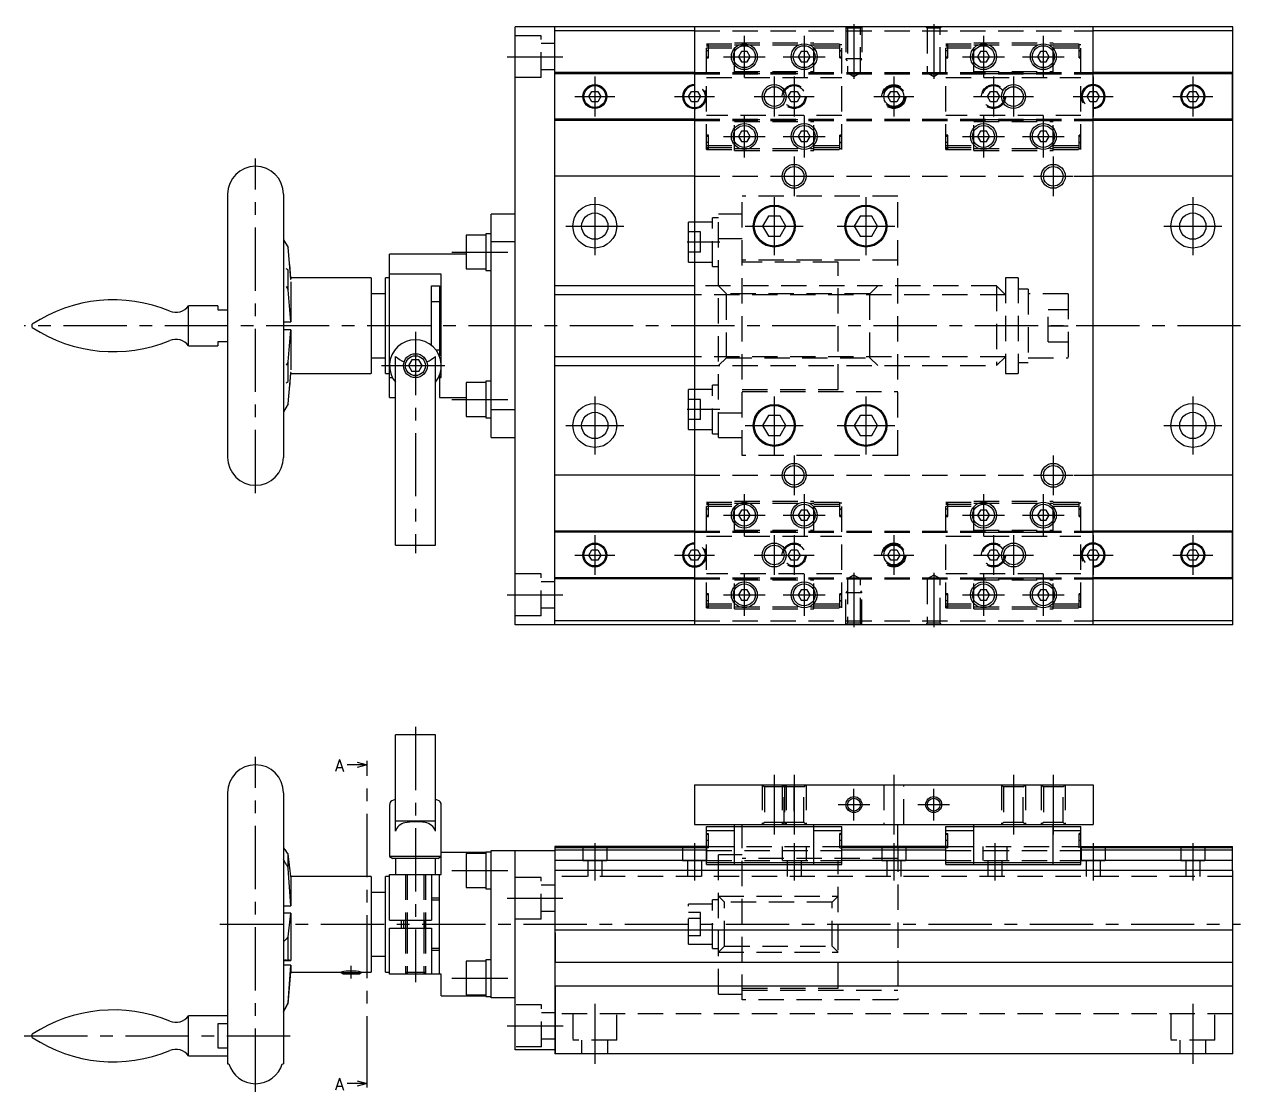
# Model space of a CAD drawing. Extents: x -2 to 499, y -8 to 276.
# Drawn here: x 193.6 to 498.7, y 8 to 275.7 of the extents above; entities that cross this region are included whole.
import ezdxf

# ---------------------------------------------------------------- set-up
doc = ezdxf.new("R2010")
doc.units = 0
doc.header["$LTSCALE"] = 0.5
doc.linetypes.add('CENTER', pattern=[50.8, 31.75, -6.35, 6.35, -6.35])
doc.linetypes.add('DASHED', pattern=[19.05, 12.7, -6.35])
for name, color, linetype in [('MSM_CENTER', 1, 'CENTER'), ('MSM_CONTINUOUS', 7, 'CONTINUOUS'), ('MSM_DASHED', 4, 'DASHED'), ('MSM_NARROW', 5, 'CONTINUOUS'), ('MSM_PART_NUMBER', 7, 'CONTINUOUS')]:
    doc.layers.add(name, color=color, linetype=linetype)
doc.styles.get("Standard").update_dxf_attribs({"font": 'txt.shx', "height": 3, "bigfont": 'bigfont.shx'})

msp = doc.modelspace()

# ---------------------------------------------------------------- linework, layer by layer
at = {"layer": 'MSM_CENTER'}
for p, q in [((401.66, 275.73), (401.66, 262.05)), ((421.66, 275.73), (421.66, 262.05)), ((374.16, 272.86), (374.16, 262.36)), ((389.16, 272.86), (389.16, 262.36)), ((434.16, 272.86), (434.16, 262.36)), ((449.16, 272.86), (449.16, 262.36)), ((365.24, 269.11), (364.69, 269.11)), ((398.64, 269.11), (398.09, 269.11)), ((425.24, 269.11), (424.69, 269.11)), ((458.64, 269.11), (458.09, 269.11)), ((314.66, 267.61), (328.66, 267.61)), ((368.91, 267.61), (379.41, 267.61)), ((383.91, 267.61), (394.41, 267.61)), ((428.91, 267.61), (439.41, 267.61)), ((443.91, 267.61), (454.41, 267.61)), ((336.66, 262.61), (336.66, 252.61)), ((361.66, 262.61), (361.66, 252.61)), ((381.66, 262.61), (381.66, 252.61)), ((386.66, 262.61), (386.66, 252.61)), ((411.66, 262.61), (411.66, 252.61)), ((436.66, 262.61), (436.66, 252.61)), ((441.66, 262.61), (441.66, 252.61)), ((461.66, 262.61), (461.66, 252.61)), ((486.66, 262.61), (486.66, 252.61)), ((331.66, 257.61), (341.66, 257.61)), ((356.66, 257.61), (366.66, 257.61)), ((376.66, 257.61), (391.66, 257.61)), ((406.66, 257.61), (416.66, 257.61)), ((431.66, 257.61), (446.66, 257.61)), ((456.66, 257.61), (466.66, 257.61)), ((481.66, 257.61), (491.66, 257.61)), ((374.16, 252.86), (374.16, 242.36)), ((389.16, 252.86), (389.16, 242.36)), ((434.16, 252.86), (434.16, 242.36)), ((449.16, 252.86), (449.16, 242.36)), ((368.91, 247.61), (379.41, 247.61)), ((383.91, 247.61), (394.41, 247.61)), ((428.91, 247.61), (439.41, 247.61)), ((443.91, 247.61), (454.41, 247.61)), ((365.24, 246.11), (364.69, 246.11)), ((398.64, 246.11), (398.09, 246.11)), ((425.24, 246.11), (424.69, 246.11)), ((458.64, 246.11), (458.09, 246.11)), ((251.56, 158.11), (251.56, 242.11)), ((386.66, 242.61), (386.66, 232.61)), ((451.66, 242.61), (451.66, 232.61)), ((381.66, 237.61), (391.66, 237.61)), ((446.66, 237.61), (456.66, 237.61)), ((336.66, 232.36), (336.66, 217.86)), ((381.66, 232.36), (381.66, 217.86)), ((404.66, 232.36), (404.66, 217.86)), ((486.66, 232.36), (486.66, 217.86)), ((329.41, 225.11), (343.91, 225.11)), ((374.41, 225.11), (388.91, 225.11)), ((397.41, 225.11), (411.91, 225.11)), ((479.41, 225.11), (493.91, 225.11)), ((368.04, 221.11), (359.79, 221.11)), ((300.83, 218.61), (314.83, 218.61)), ((498.66, 200.11), (193.56, 200.11)), ((291.66, 198.61), (291.66, 143.11)), ((283.16, 190.11), (300.16, 190.11)), ((300.83, 181.61), (314.83, 181.61)), ((336.66, 182.36), (336.66, 167.86)), ((381.66, 182.36), (381.66, 167.86)), ((404.66, 182.36), (404.66, 167.86)), ((486.66, 182.36), (486.66, 167.86)), ((368.04, 179.11), (359.79, 179.11)), ((329.41, 175.11), (343.91, 175.11)), ((374.41, 175.11), (388.91, 175.11)), ((397.41, 175.11), (411.91, 175.11)), ((479.41, 175.11), (493.91, 175.11)), ((386.66, 167.61), (386.66, 157.61)), ((451.66, 167.61), (451.66, 157.61)), ((381.66, 162.61), (391.66, 162.61)), ((446.66, 162.61), (456.66, 162.61)), ((374.16, 157.86), (374.16, 147.36)), ((389.16, 157.86), (389.16, 147.36)), ((434.16, 157.86), (434.16, 147.36)), ((449.16, 157.86), (449.16, 147.36)), ((365.24, 154.11), (364.69, 154.11)), ((368.91, 152.61), (379.41, 152.61)), ((383.91, 152.61), (394.41, 152.61)), ((398.64, 154.11), (398.09, 154.11)), ((425.24, 154.11), (424.69, 154.11)), ((428.91, 152.61), (439.41, 152.61)), ((443.91, 152.61), (454.41, 152.61)), ((458.64, 154.11), (458.09, 154.11)), ((336.66, 147.61), (336.66, 137.61)), ((361.66, 147.61), (361.66, 137.61)), ((381.66, 147.61), (381.66, 137.61)), ((386.66, 147.61), (386.66, 137.61)), ((411.66, 147.61), (411.66, 137.61)), ((436.66, 147.61), (436.66, 137.61)), ((441.66, 147.61), (441.66, 137.61)), ((461.66, 147.61), (461.66, 137.61)), ((486.66, 147.61), (486.66, 137.61)), ((331.66, 142.61), (341.66, 142.61)), ((356.66, 142.61), (366.66, 142.61)), ((376.66, 142.61), (391.66, 142.61)), ((406.66, 142.61), (416.66, 142.61)), ((431.66, 142.61), (446.66, 142.61)), ((456.66, 142.61), (466.66, 142.61)), ((481.66, 142.61), (491.66, 142.61)), ((374.16, 137.86), (374.16, 127.36)), ((389.16, 137.86), (389.16, 127.36)), ((401.66, 138.17), (401.66, 124.49)), ((421.66, 138.17), (421.66, 124.49)), ((434.16, 137.86), (434.16, 127.36)), ((449.16, 137.86), (449.16, 127.36)), ((314.66, 132.61), (328.66, 132.61)), ((368.91, 132.61), (379.41, 132.61)), ((383.91, 132.61), (394.41, 132.61)), ((428.91, 132.61), (439.41, 132.61)), ((443.91, 132.61), (454.41, 132.61)), ((365.24, 131.11), (364.69, 131.11)), ((398.64, 131.11), (398.09, 131.11)), ((425.24, 131.11), (424.69, 131.11)), ((458.64, 131.11), (458.09, 131.11)), ((291.66, 99.5), (291.66, 35.5)), ((251.56, 8), (251.56, 92)), ((279.56, 11.04), (279.56, 88.96)), ((381.66, 87.5), (381.66, 72.5)), ((386.66, 87.5), (386.66, 72.5)), ((411.66, 87.5), (411.66, 72.5)), ((441.66, 87.5), (441.66, 72.5)), ((451.66, 87.5), (451.66, 72.5)), ((401.66, 76), (401.66, 84)), ((421.66, 76), (421.66, 84)), ((397.66, 80), (405.66, 80)), ((417.66, 80), (425.66, 80)), ((336.66, 70.32), (336.66, 60.98)), ((361.66, 70.32), (361.66, 60.98)), ((365.24, 71), (364.69, 71)), ((386.66, 70.32), (386.66, 60.98)), ((398.64, 71), (398.09, 71)), ((411.66, 70.32), (411.66, 60.98)), ((425.24, 71), (424.69, 71)), ((437.02, 70.32), (437.02, 60.98)), ((458.64, 71), (458.09, 71)), ((461.66, 70.32), (461.66, 60.98)), ((486.66, 70.32), (486.66, 60.98)), ((300.83, 63.5), (314.83, 63.5)), ((314.66, 56.5), (328.66, 56.5)), ((242.56, 50), (498.66, 50)), ((275.56, 36.37), (275.56, 39.53)), ((300.83, 36.5), (314.83, 36.5)), ((336.66, 30), (336.66, 15)), ((486.66, 30), (486.66, 15)), ((314.66, 24.5), (328.71, 24.5)), ((193.56, 22), (260.56, 22))]:
    msp.add_line(p, q, dxfattribs=at)
at = {"layer": 'MSM_CONTINUOUS'}
for p, q in [((316.66, 125.11), (316.66, 275.11)), ((326.66, 275.11), (316.66, 275.11)), ((326.66, 125.11), (326.66, 275.11)), ((326.66, 275.06), (326.71, 275.06)), ((496.66, 275.11), (326.71, 275.11)), ((326.71, 275.11), (326.71, 275.06)), ((361.66, 275.11), (361.66, 125.11)), ((461.66, 125.11), (461.66, 275.11)), ((496.66, 125.11), (496.66, 275.11)), ((361.66, 274.11), (326.66, 274.11)), ((496.66, 274.11), (461.66, 274.11)), ((373.42, 268.89), (372.68, 267.61)), ((374.9, 268.89), (373.42, 268.89)), ((375.64, 267.61), (374.9, 268.89)), ((388.42, 268.89), (387.68, 267.61)), ((389.9, 268.89), (388.42, 268.89)), ((390.64, 267.61), (389.9, 268.89)), ((433.42, 268.89), (432.68, 267.61)), ((434.9, 268.89), (433.42, 268.89)), ((435.64, 267.61), (434.9, 268.89)), ((448.42, 268.89), (447.68, 267.61)), ((449.9, 268.89), (448.42, 268.89)), ((450.64, 267.61), (449.9, 268.89)), ((372.68, 267.61), (373.42, 266.33)), ((373.42, 266.33), (374.9, 266.33)), ((374.9, 266.33), (375.64, 267.61)), ((387.68, 267.61), (388.42, 266.33)), ((388.42, 266.33), (389.9, 266.33)), ((389.9, 266.33), (390.64, 267.61)), ((432.68, 267.61), (433.42, 266.33)), ((433.42, 266.33), (434.9, 266.33)), ((434.9, 266.33), (435.64, 267.61)), ((447.68, 267.61), (448.42, 266.33)), ((448.42, 266.33), (449.9, 266.33)), ((449.9, 266.33), (450.64, 267.61)), ((361.66, 263.61), (326.66, 263.61)), ((361.66, 263.31), (326.66, 263.31)), ((496.66, 263.61), (461.66, 263.61)), ((496.61, 263.31), (461.66, 263.31)), ((496.61, 251.61), (496.61, 263.61)), ((335.18, 257.61), (335.92, 258.89)), ((335.92, 256.33), (335.18, 257.61)), ((335.92, 258.89), (337.4, 258.89)), ((337.4, 256.33), (335.92, 256.33)), ((337.4, 258.89), (338.14, 257.61)), ((338.14, 257.61), (337.4, 256.33)), ((360.18, 257.61), (360.92, 258.89)), ((360.92, 256.33), (360.18, 257.61)), ((360.92, 258.89), (361.66, 258.89)), ((361.66, 256.33), (360.92, 256.33)), ((410.18, 257.61), (410.92, 258.89)), ((410.92, 256.33), (410.18, 257.61)), ((410.92, 258.89), (412.4, 258.89)), ((412.4, 256.33), (410.92, 256.33)), ((412.4, 258.89), (413.14, 257.61)), ((413.14, 257.61), (412.4, 256.33)), ((461.66, 258.89), (462.4, 258.89)), ((462.4, 256.33), (461.66, 256.33)), ((462.4, 258.89), (463.14, 257.61)), ((463.14, 257.61), (462.4, 256.33)), ((485.18, 257.61), (485.92, 258.89)), ((485.92, 256.33), (485.18, 257.61)), ((485.92, 258.89), (487.4, 258.89)), ((487.4, 256.33), (485.92, 256.33)), ((487.4, 258.89), (488.14, 257.61)), ((488.14, 257.61), (487.4, 256.33)), ((361.66, 251.91), (326.66, 251.91)), ((361.66, 251.61), (326.66, 251.61)), ((496.61, 251.91), (461.66, 251.91)), ((496.61, 251.61), (461.66, 251.61)), ((373.42, 248.89), (372.68, 247.61)), ((372.68, 247.61), (373.42, 246.33)), ((374.9, 248.89), (373.42, 248.89)), ((375.64, 247.61), (374.9, 248.89)), ((374.9, 246.33), (375.64, 247.61)), ((388.42, 248.89), (387.68, 247.61)), ((387.68, 247.61), (388.42, 246.33)), ((389.9, 248.89), (388.42, 248.89)), ((390.64, 247.61), (389.9, 248.89)), ((389.9, 246.33), (390.64, 247.61)), ((433.42, 248.89), (432.68, 247.61)), ((432.68, 247.61), (433.42, 246.33)), ((434.9, 248.89), (433.42, 248.89)), ((435.64, 247.61), (434.9, 248.89)), ((434.9, 246.33), (435.64, 247.61)), ((448.42, 248.89), (447.68, 247.61)), ((447.68, 247.61), (448.42, 246.33)), ((449.9, 248.89), (448.42, 248.89)), ((450.64, 247.61), (449.9, 248.89)), ((449.9, 246.33), (450.64, 247.61)), ((373.42, 246.33), (374.9, 246.33)), ((388.42, 246.33), (389.9, 246.33)), ((433.42, 246.33), (434.9, 246.33)), ((448.42, 246.33), (449.9, 246.33)), ((361.66, 237.61), (326.66, 237.61)), ((496.66, 237.61), (461.66, 237.61)), ((244.56, 233.11), (244.56, 167.11)), ((258.56, 233.11), (258.56, 167.11)), ((316.66, 228.11), (310.66, 228.11)), ((310.66, 172.11), (310.66, 228.11)), ((360.16, 216.11), (360.16, 226.11)), ((361.66, 226.11), (360.16, 226.11)), ((380.2, 227.65), (378.73, 225.11)), ((383.13, 227.65), (380.2, 227.65)), ((384.6, 225.11), (383.13, 227.65)), ((403.2, 227.65), (401.73, 225.11)), ((406.13, 227.65), (403.2, 227.65)), ((407.6, 225.11), (406.13, 227.65)), ((304.36, 222.86), (304.36, 214.36)), ((309.36, 222.86), (304.36, 222.86)), ((309.36, 223.21), (309.36, 214.01)), ((310.66, 223.21), (309.36, 223.21)), ((378.73, 225.11), (380.2, 222.57)), ((383.13, 222.57), (384.6, 225.11)), ((401.73, 225.11), (403.2, 222.57)), ((406.13, 222.57), (407.6, 225.11)), ((258.56, 221.71), (259.74, 219.71)), ((260.43, 211.79), (259.74, 219.71)), ((316.66, 221.13), (310.66, 221.13)), ((380.2, 222.57), (383.13, 222.57)), ((403.2, 222.57), (406.13, 222.57)), ((285.16, 182.14), (285.16, 218.11)), ((304.36, 218.11), (285.16, 218.11)), ((259.74, 214.12), (259.26, 214.42)), ((259.74, 209.15), (259.74, 214.12)), ((260.43, 212.11), (260.13, 215.48)), ((304.36, 214.36), (309.36, 214.36)), ((309.36, 214.01), (310.66, 214.01)), ((360.16, 216.11), (361.66, 216.11)), ((260.29, 211.79), (260.43, 211.79)), ((280.56, 212.11), (260.43, 212.11)), ((260.43, 212.11), (260.43, 211.79)), ((260.43, 211.17), (260.43, 201.11)), ((280.56, 212.11), (280.56, 188.11)), ((284.16, 188.11), (284.16, 212.11)), ((285.16, 212.11), (284.16, 212.11)), ((298.16, 213.06), (285.16, 213.06)), ((298.16, 187.16), (298.16, 213.06)), ((259.26, 209.98), (259.74, 209.15)), ((260.43, 201.11), (259.74, 209.15)), ((284.16, 208.11), (280.56, 208.11)), ((295.66, 195.23), (295.66, 210.11)), ((295.66, 210.11), (297.66, 210.11)), ((297.66, 210.11), (297.66, 192.61)), ((361.66, 210.11), (326.66, 210.11)), ((234.77, 195.11), (234.77, 205.11)), ((242.06, 205.11), (234.77, 205.11)), ((242.06, 205.11), (242.06, 204.11)), ((297.66, 206.11), (295.66, 206.11)), ((242.06, 204.11), (244.56, 204.11)), ((195.56, 199.69), (195.56, 200.53)), ((258.56, 201.11), (260.43, 201.11)), ((260.43, 199.1), (258.56, 199.1)), ((259.74, 191.06), (260.43, 199.1)), ((260.43, 199.1), (260.43, 189.05)), ((242.06, 196.11), (242.06, 195.11)), ((244.56, 196.11), (242.06, 196.11)), ((234.77, 195.11), (242.06, 195.11)), ((286.66, 145.11), (286.66, 192.44)), ((296.66, 145.11), (296.66, 192.44)), ((296.79, 194.11), (297.66, 194.11)), ((259.74, 191.06), (259.26, 190.24)), ((259.74, 186.1), (259.74, 191.06)), ((280.56, 192.11), (284.16, 192.11)), ((290.8, 191.61), (289.93, 190.11)), ((289.93, 190.11), (290.8, 188.61)), ((292.53, 191.61), (290.8, 191.61)), ((293.39, 190.11), (292.53, 191.61)), ((292.53, 188.61), (293.39, 190.11)), ((326.66, 190.11), (361.66, 190.11)), ((259.74, 180.51), (260.43, 188.11)), ((260.13, 184.74), (260.43, 188.43)), ((260.43, 188.43), (260.29, 188.43)), ((260.43, 188.43), (260.43, 188.11)), ((260.43, 188.11), (280.56, 188.11)), ((284.16, 188.11), (285.16, 188.11)), ((285.16, 187.16), (285.87, 187.16)), ((292.53, 188.61), (290.8, 188.61)), ((297.66, 187.61), (297.66, 182.11)), ((297.66, 187.16), (298.16, 187.16)), ((309.36, 186.21), (309.36, 177.01)), ((310.66, 186.21), (309.36, 186.21)), ((259.26, 185.8), (259.74, 186.1)), ((304.36, 185.86), (304.36, 177.36)), ((309.36, 185.86), (304.36, 185.86)), ((361.66, 184.11), (360.16, 184.11)), ((360.16, 174.11), (360.16, 184.11)), ((259.74, 180.51), (258.56, 178.51)), ((285.16, 182.14), (286.66, 182.14)), ((297.66, 182.11), (304.36, 182.11)), ((304.36, 177.36), (309.36, 177.36)), ((309.36, 177.01), (310.66, 177.01)), ((310.66, 179.09), (316.66, 179.09)), ((380.2, 177.65), (378.73, 175.11)), ((383.13, 177.65), (380.2, 177.65)), ((384.6, 175.11), (383.13, 177.65)), ((403.2, 177.65), (401.73, 175.11)), ((406.13, 177.65), (403.2, 177.65)), ((407.6, 175.11), (406.13, 177.65)), ((360.16, 174.11), (361.66, 174.11)), ((378.73, 175.11), (380.2, 172.57)), ((383.13, 172.57), (384.6, 175.11)), ((401.73, 175.11), (403.2, 172.57)), ((406.13, 172.57), (407.6, 175.11)), ((310.66, 172.11), (316.66, 172.11)), ((380.2, 172.57), (383.13, 172.57)), ((403.2, 172.57), (406.13, 172.57)), ((361.66, 162.61), (326.66, 162.61)), ((496.66, 162.61), (461.66, 162.61)), ((373.42, 153.89), (372.68, 152.61)), ((372.68, 152.61), (373.42, 151.33)), ((374.9, 153.89), (373.42, 153.89)), ((375.64, 152.61), (374.9, 153.89)), ((374.9, 151.33), (375.64, 152.61)), ((388.42, 153.89), (387.68, 152.61)), ((387.68, 152.61), (388.42, 151.33)), ((389.9, 153.89), (388.42, 153.89)), ((390.64, 152.61), (389.9, 153.89)), ((389.9, 151.33), (390.64, 152.61)), ((433.42, 153.89), (432.68, 152.61)), ((432.68, 152.61), (433.42, 151.33)), ((434.9, 153.89), (433.42, 153.89)), ((435.64, 152.61), (434.9, 153.89)), ((434.9, 151.33), (435.64, 152.61)), ((448.42, 153.89), (447.68, 152.61)), ((447.68, 152.61), (448.42, 151.33)), ((449.9, 153.89), (448.42, 153.89)), ((450.64, 152.61), (449.9, 153.89)), ((449.9, 151.33), (450.64, 152.61)), ((373.42, 151.33), (374.9, 151.33)), ((388.42, 151.33), (389.9, 151.33)), ((433.42, 151.33), (434.9, 151.33)), ((448.42, 151.33), (449.9, 151.33)), ((361.66, 148.61), (326.66, 148.61)), ((361.66, 148.31), (326.66, 148.31)), ((496.61, 148.61), (461.66, 148.61)), ((496.61, 148.31), (461.66, 148.31)), ((496.61, 136.61), (496.61, 148.61)), ((286.66, 145.11), (296.66, 145.11)), ((335.18, 142.61), (335.92, 143.89)), ((335.92, 143.89), (337.4, 143.89)), ((337.4, 143.89), (338.14, 142.61)), ((360.18, 142.61), (360.92, 143.89)), ((360.92, 143.89), (361.66, 143.89)), ((410.18, 142.61), (410.92, 143.89)), ((410.92, 143.89), (412.4, 143.89)), ((412.4, 143.89), (413.14, 142.61)), ((461.66, 143.89), (462.4, 143.89)), ((462.4, 143.89), (463.14, 142.61)), ((485.18, 142.61), (485.92, 143.89)), ((485.92, 143.89), (487.4, 143.89)), ((487.4, 143.89), (488.14, 142.61)), ((335.92, 141.33), (335.18, 142.61)), ((337.4, 141.33), (335.92, 141.33)), ((338.14, 142.61), (337.4, 141.33)), ((360.92, 141.33), (360.18, 142.61)), ((361.66, 141.33), (360.92, 141.33)), ((410.92, 141.33), (410.18, 142.61)), ((412.4, 141.33), (410.92, 141.33)), ((413.14, 142.61), (412.4, 141.33)), ((462.4, 141.33), (461.66, 141.33)), ((463.14, 142.61), (462.4, 141.33)), ((485.92, 141.33), (485.18, 142.61)), ((487.4, 141.33), (485.92, 141.33)), ((488.14, 142.61), (487.4, 141.33)), ((361.66, 136.91), (326.66, 136.91)), ((361.66, 136.61), (326.66, 136.61)), ((496.61, 136.91), (461.66, 136.91)), ((496.66, 136.61), (461.66, 136.61)), ((373.42, 133.89), (372.68, 132.61)), ((372.68, 132.61), (373.42, 131.33)), ((374.9, 133.89), (373.42, 133.89)), ((373.42, 131.33), (374.9, 131.33)), ((375.64, 132.61), (374.9, 133.89)), ((374.9, 131.33), (375.64, 132.61)), ((388.42, 133.89), (387.68, 132.61)), ((387.68, 132.61), (388.42, 131.33)), ((389.9, 133.89), (388.42, 133.89)), ((388.42, 131.33), (389.9, 131.33)), ((390.64, 132.61), (389.9, 133.89)), ((389.9, 131.33), (390.64, 132.61)), ((433.42, 133.89), (432.68, 132.61)), ((432.68, 132.61), (433.42, 131.33)), ((434.9, 133.89), (433.42, 133.89)), ((433.42, 131.33), (434.9, 131.33)), ((435.64, 132.61), (434.9, 133.89)), ((434.9, 131.33), (435.64, 132.61)), ((448.42, 133.89), (447.68, 132.61)), ((447.68, 132.61), (448.42, 131.33)), ((449.9, 133.89), (448.42, 133.89)), ((448.42, 131.33), (449.9, 131.33)), ((450.64, 132.61), (449.9, 133.89)), ((449.9, 131.33), (450.64, 132.61)), ((326.66, 125.11), (316.66, 125.11)), ((361.66, 126.11), (326.66, 126.11)), ((326.71, 125.16), (326.66, 125.16)), ((326.71, 125.16), (326.71, 125.11)), ((496.66, 125.11), (326.71, 125.11)), ((496.66, 126.11), (461.66, 126.11)), ((286.66, 73.36), (286.66, 97.5)), ((296.66, 97.5), (286.66, 97.5)), ((296.66, 73.36), (296.66, 97.5)), ((244.56, 83), (244.56, 15)), ((258.56, 83), (258.56, 15)), ((361.66, 85), (361.66, 75)), ((361.66, 85), (461.66, 85)), ((461.66, 85), (461.66, 75)), ((285.16, 79.87), (285.16, 67)), ((298.16, 62.5), (298.16, 79.87)), ((286.66, 75.92), (296.66, 75.92)), ((361.66, 75), (461.66, 75)), ((364.71, 74.5), (398.61, 74.5)), ((364.71, 65), (364.71, 74.5)), ((364.71, 73.5), (371.71, 73.5)), ((371.71, 65), (371.71, 75)), ((391.61, 65), (391.61, 75)), ((391.61, 73.5), (398.61, 73.5)), ((398.61, 65), (398.61, 74.5)), ((412.66, 69.5), (412.66, 75)), ((424.71, 65), (424.71, 74.5)), ((424.71, 74.5), (458.61, 74.5)), ((424.71, 73.5), (431.71, 73.5)), ((431.71, 65), (431.71, 75)), ((451.61, 65), (451.61, 75)), ((451.61, 73.5), (458.61, 73.5)), ((458.61, 65), (458.61, 74.5)), ((364.71, 72.8), (365.21, 72.8)), ((365.21, 72.5), (364.71, 72.5)), ((365.21, 69.2), (365.21, 72.8)), ((398.11, 69.2), (398.11, 72.8)), ((398.61, 72.8), (398.11, 72.8)), ((398.61, 72.5), (398.11, 72.5)), ((424.71, 72.8), (425.21, 72.8)), ((425.21, 72.5), (424.71, 72.5)), ((425.21, 69.2), (425.21, 72.8)), ((458.61, 72.8), (458.11, 72.8)), ((458.11, 69.2), (458.11, 72.8)), ((458.61, 72.5), (458.11, 72.5)), ((259.74, 67.67), (259.26, 68.26)), ((259.74, 64.06), (259.74, 67.67)), ((309.36, 68), (298.16, 68)), ((309.36, 67.75), (304.36, 67.75)), ((304.36, 67.75), (304.36, 59.25)), ((310.66, 68.1), (309.36, 68.1)), ((309.36, 68.1), (309.36, 58.9)), ((310.66, 68.5), (326.66, 68.5)), ((310.66, 31.5), (310.66, 68.5)), ((316.66, 18.5), (316.66, 68.5)), ((365.21, 69.5), (326.66, 69.5)), ((326.66, 69.5), (326.66, 17.5)), ((365.21, 69.2), (326.66, 69.2)), ((364.71, 68.55), (326.66, 68.55)), ((365.21, 69.2), (364.71, 69.2)), ((425.21, 69.5), (398.11, 69.5)), ((398.11, 69.2), (398.61, 69.2)), ((424.71, 69.2), (398.61, 69.2)), ((424.71, 68.55), (398.61, 68.55)), ((425.21, 69.2), (424.71, 69.2)), ((458.11, 69.5), (496.61, 69.5)), ((496.61, 69.2), (458.61, 69.2)), ((496.61, 68.55), (458.61, 68.55)), ((496.61, 63.5), (496.61, 69.5)), ((259.26, 65.03), (259.74, 64.06)), ((285.16, 67), (286.03, 66.5)), ((298.16, 67), (285.16, 67)), ((297.3, 66.5), (286.03, 66.5)), ((286.66, 66.5), (286.66, 62.5)), ((296.66, 62.5), (296.66, 66.5)), ((297.3, 66.5), (298.16, 67)), ((364.71, 65.95), (326.66, 65.95)), ((364.71, 65.5), (398.61, 65.5)), ((364.71, 65), (398.61, 65)), ((424.71, 65.95), (398.61, 65.95)), ((424.71, 65.5), (458.61, 65.5)), ((424.71, 65), (458.61, 65)), ((496.61, 65.95), (458.61, 65.95)), ((260.43, 54.65), (259.74, 64.06)), ((280.56, 62), (260.42, 62)), ((260.43, 61.96), (260.43, 54.65)), ((280.56, 62), (280.56, 38)), ((284.16, 38), (284.16, 62)), ((285.16, 62), (284.16, 62)), ((285.16, 51), (285.16, 62.5)), ((285.16, 62.5), (298.16, 62.5)), ((295.66, 62.5), (295.66, 51)), ((297.66, 37.5), (297.66, 62.5)), ((496.66, 63.5), (326.66, 63.5)), ((496.66, 17.5), (496.66, 63.5)), ((284.16, 58), (280.56, 58)), ((304.36, 59.25), (309.36, 59.25)), ((309.36, 58.9), (310.66, 58.9)), ((295.66, 56.63), (297.66, 56.63)), ((297.66, 56), (295.66, 56)), ((258.56, 54.65), (260.43, 54.65)), ((260.43, 52.74), (258.56, 52.74)), ((260.43, 52.74), (260.43, 40.92)), ((285.16, 51), (295.66, 51)), ((285.16, 37.5), (285.16, 49)), ((285.16, 49), (295.66, 49)), ((288.16, 49), (288.16, 51)), ((288.66, 51), (288.66, 49)), ((289.16, 51), (289.16, 49)), ((289.16, 51), (289.16, 49)), ((294.16, 49), (294.16, 51)), ((294.16, 51), (294.16, 49)), ((295.66, 49), (295.66, 37.5)), ((259.74, 46.86), (259.26, 46.25)), ((259.74, 41.02), (259.74, 46.86)), ((496.66, 48.5), (326.66, 48.5)), ((326.71, 47.81), (326.66, 47.81)), ((326.71, 47.81), (326.71, 40.5)), ((295.66, 44), (297.66, 44)), ((297.66, 43.37), (295.66, 43.37)), ((260.43, 39.74), (258.56, 39.74)), ((258.72, 40.92), (260.43, 40.92)), ((259.23, 41.03), (259.74, 41.02)), ((259.74, 30.39), (260.43, 39.74)), ((260.43, 39.74), (260.43, 38)), ((280.56, 42), (284.16, 42)), ((309.36, 40.75), (304.36, 40.75)), ((304.36, 40.75), (304.36, 32.25)), ((310.66, 41.1), (309.36, 41.1)), ((309.36, 41.1), (309.36, 31.9)), ((326.66, 40.5), (496.66, 40.5)), ((259.74, 30.15), (260.43, 38)), ((260.43, 38), (273.06, 38)), ((273.06, 38), (273.06, 37.86)), ((273.06, 37.86), (273.51, 37.6)), ((273.06, 37.86), (278.06, 37.86)), ((273.51, 37.6), (277.62, 37.6)), ((277.62, 37.6), (278.06, 37.86)), ((278.06, 37.86), (278.06, 38)), ((278.06, 38), (280.56, 38)), ((284.16, 38), (285.16, 38)), ((298.16, 37.5), (285.16, 37.5)), ((298.16, 32), (298.16, 37.5)), ((496.66, 34.5), (326.66, 34.5)), ((326.71, 34.5), (326.71, 17.5)), ((298.16, 32), (309.36, 32)), ((304.36, 32.25), (309.36, 32.25)), ((309.36, 31.9), (310.66, 31.9)), ((316.66, 31.5), (310.66, 31.5)), ((259.26, 29.43), (258.56, 28.1)), ((259.74, 30.39), (259.26, 29.43)), ((259.74, 30.15), (259.74, 30.39)), ((244.56, 27), (234.77, 27)), ((234.77, 17), (234.77, 27)), ((242.06, 25), (242.06, 19)), ((244.56, 25), (242.06, 25)), ((195.56, 21.58), (195.56, 22.42)), ((242.06, 19), (244.56, 19)), ((326.66, 18.5), (316.66, 18.5)), ((234.77, 17), (244.56, 17)), ((496.66, 17.5), (326.66, 17.5)), ((244.56, 15), (244.85, 15)), ((258.28, 15), (258.56, 15))]:
    msp.add_line(p, q, dxfattribs=at)
for centre, radius in [((374.16, 267.61), 3.25), ((374.16, 267.61), 2.75), ((389.16, 267.61), 3.25), ((389.16, 267.61), 2.75), ((434.16, 267.61), 3.25), ((434.16, 267.61), 2.75), ((449.16, 267.61), 3.25), ((449.16, 267.61), 2.75), ((336.66, 257.61), 3), ((336.66, 257.61), 2.75), ((381.66, 257.61), 2.46), ((411.66, 257.61), 2.5), ((441.66, 257.61), 2.46), ((486.66, 257.61), 3), ((486.66, 257.61), 2.75), ((374.16, 247.61), 3.25), ((374.16, 247.61), 2.75), ((389.16, 247.61), 3.25), ((389.16, 247.61), 2.75), ((434.16, 247.61), 3.25), ((434.16, 247.61), 2.75), ((449.16, 247.61), 3.25), ((449.16, 247.61), 2.75), ((386.66, 237.61), 2.46), ((451.66, 237.61), 2.46), ((336.66, 225.11), 5.5), ((381.66, 225.11), 5.25), ((381.66, 225.11), 5), ((404.66, 225.11), 5.25), ((404.66, 225.11), 5), ((486.66, 225.11), 5.5), ((336.66, 225.11), 3.3), ((486.66, 225.11), 3.3), ((291.66, 190.11), 3), ((291.66, 190.11), 2.5), ((336.66, 175.11), 5.5), ((381.66, 175.11), 5.25), ((381.66, 175.11), 5), ((404.66, 175.11), 5.25), ((404.66, 175.11), 5), ((486.66, 175.11), 5.5), ((336.66, 175.11), 3.3), ((486.66, 175.11), 3.3), ((386.66, 162.61), 2.46), ((451.66, 162.61), 2.46), ((374.16, 152.61), 3.25), ((389.16, 152.61), 3.25), ((434.16, 152.61), 3.25), ((449.16, 152.61), 3.25), ((374.16, 152.61), 2.75), ((389.16, 152.61), 2.75), ((434.16, 152.61), 2.75), ((449.16, 152.61), 2.75), ((336.66, 142.61), 3), ((336.66, 142.61), 2.75), ((381.66, 142.61), 2.46), ((411.66, 142.61), 2.5), ((441.66, 142.61), 2.46), ((486.66, 142.61), 3), ((486.66, 142.61), 2.75), ((374.16, 132.61), 3.25), ((374.16, 132.61), 2.75), ((389.16, 132.61), 3.25), ((389.16, 132.61), 2.75), ((434.16, 132.61), 3.25), ((434.16, 132.61), 2.75), ((449.16, 132.61), 3.25), ((449.16, 132.61), 2.75), ((401.66, 80), 1.62), ((421.66, 80), 1.62)]:
    msp.add_circle(centre, radius, dxfattribs=at)
for centre, radius, start, end in [((361.66, 257.61), 3, 90, 270), ((361.66, 257.61), 2.75, 90, 270), ((461.66, 257.61), 3, 270, 90), ((461.66, 257.61), 2.75, 270, 90), ((251.56, 233.11), 7, 0.0123, 180), ((215.89, 169.61), 37, 67.5217, 123.3194), ((231.56, 207.49), 4, 247.5217, 323.3982), ((215.89, 230.61), 37, 236.6806, 292.4783), ((231.56, 192.72), 4, 36.6018, 112.4783), ((291.66, 190.11), 6.5, 320.2849, 219.7151), ((291.52, 197.72), 7.17, 227.3363, 247.8884), ((291.8, 197.72), 7.17, 292.1116, 312.6637), ((251.56, 167.11), 7, 180, 359.9877), ((361.66, 142.61), 3, 90, 270), ((361.66, 142.61), 2.75, 90, 270), ((461.66, 142.61), 3, 270, 90), ((461.66, 142.61), 2.75, 270, 90), ((251.56, 83), 7, 0.0123, 180), ((286.46, 79.87), 1.3, 104.5706, 180), ((291.66, 59.86), 21.97, 103.1548, 104.5706), ((291.66, 59.86), 21.97, 75.4294, 76.8452), ((296.86, 79.87), 1.3, 0, 75.4294), ((289.54, 72.48), 3, 100.4873, 163.0346), ((291.65, 62.13), 13.57, 79.6693, 101.3236), ((293.74, 72.44), 3.06, 17.4567, 83.5479), ((269.57, 76.68), 13.32, 214.254, 219.2372), ((93.89, 44.84), 167.41, 5.8834, 7.8375), ((247.78, 59.27), 12.85, 26.6479, 32.8857), ((82.61, 70.52), 178.7, 352.3917, 354.2904), ((257.01, 48), 2.85, 303.1221, 322.1721), ((259.27, 39.56), 1.47, 91.4331, 118.6545), ((257.59, 24.79), 16.38, 80.0215, 82.4525), ((275.56, 26.22), 12.04, 78.0142, 101.9858), ((215.89, -8.5), 37, 67.5217, 123.3194), ((82.94, 123.65), 200, 331.4157, 332.1288), ((231.56, 29.39), 4, 247.5217, 323.3982), ((215.89, 52.5), 37, 236.6806, 292.4783), ((231.56, 14.62), 4, 36.6018, 112.4783), ((251.56, 17), 7, 196.3896, 343.5917)]:
    msp.add_arc(centre, radius, start, end, dxfattribs=at)
at = {"layer": 'MSM_DASHED'}
for p, q in [((399.66, 275.11), (400.04, 274.73)), ((399.66, 275.11), (399.66, 267.11)), ((400.04, 274.73), (400.04, 263.61)), ((403.28, 274.73), (400.04, 274.73)), ((403.28, 274.73), (403.66, 275.11)), ((403.28, 263.61), (403.28, 274.73)), ((403.66, 275.11), (403.66, 267.11)), ((419.66, 275.11), (420.04, 274.73)), ((420.04, 274.73), (420.04, 263.61)), ((423.28, 274.73), (420.04, 274.73)), ((423.28, 274.73), (423.66, 275.11)), ((423.28, 263.61), (423.28, 274.73)), ((323.19, 272.86), (316.59, 272.86)), ((323.19, 262.36), (323.19, 272.86)), ((361.66, 274.11), (461.66, 274.11)), ((326.59, 270.91), (323.19, 270.91)), ((364.71, 244.36), (364.71, 270.86)), ((364.71, 270.86), (371.71, 270.86)), ((365.21, 270.61), (364.71, 270.61)), ((364.71, 270.36), (371.71, 270.36)), ((364.71, 269.86), (371.71, 269.86)), ((365.21, 269.11), (364.71, 269.11)), ((365.21, 267.31), (365.21, 270.86)), ((371.71, 271.11), (391.61, 271.11)), ((371.71, 263.36), (371.71, 271.11)), ((371.71, 270.61), (391.61, 270.61)), ((391.61, 263.36), (391.61, 271.11)), ((391.61, 270.86), (398.61, 270.86)), ((391.61, 270.36), (398.61, 270.36)), ((391.61, 269.86), (398.61, 269.86)), ((398.11, 267.31), (398.11, 270.86)), ((398.61, 270.61), (398.11, 270.61)), ((398.11, 269.11), (398.61, 269.11)), ((398.61, 244.36), (398.61, 270.86)), ((424.71, 270.86), (431.71, 270.86)), ((424.71, 244.36), (424.71, 270.86)), ((425.21, 270.61), (424.71, 270.61)), ((424.71, 270.36), (431.71, 270.36)), ((424.71, 269.86), (431.71, 269.86)), ((425.21, 269.11), (424.71, 269.11)), ((425.21, 267.31), (425.21, 270.86)), ((431.71, 271.11), (451.61, 271.11)), ((431.71, 263.36), (431.71, 271.11)), ((431.71, 270.61), (451.61, 270.61)), ((451.61, 263.36), (451.61, 271.11)), ((451.61, 270.86), (458.61, 270.86)), ((451.61, 270.36), (458.61, 270.36)), ((451.61, 269.86), (458.61, 269.86)), ((458.11, 267.31), (458.11, 270.86)), ((458.61, 270.61), (458.11, 270.61)), ((458.11, 269.11), (458.61, 269.11)), ((458.61, 244.36), (458.61, 270.86)), ((364.71, 267.61), (365.21, 267.61)), ((364.71, 267.31), (365.21, 267.31)), ((398.11, 267.61), (398.61, 267.61)), ((398.11, 267.31), (398.61, 267.31)), ((403.66, 267.11), (399.66, 267.11)), ((400.04, 266.61), (399.66, 267.11)), ((403.28, 266.61), (403.66, 267.11)), ((424.71, 267.61), (425.21, 267.61)), ((424.71, 267.31), (425.21, 267.31)), ((458.11, 267.61), (458.61, 267.61)), ((458.11, 267.31), (458.61, 267.31)), ((326.59, 264.31), (323.19, 264.31)), ((361.66, 263.61), (461.66, 263.61)), ((361.66, 263.31), (461.66, 263.31)), ((371.71, 263.86), (391.61, 263.86)), ((371.71, 263.36), (391.61, 263.36)), ((400.04, 263.61), (401.66, 262.67)), ((401.66, 262.67), (403.28, 263.61)), ((420.04, 263.61), (421.66, 262.67)), ((421.66, 262.67), (423.28, 263.61)), ((431.71, 263.86), (451.61, 263.86)), ((431.71, 263.36), (451.61, 263.36)), ((323.19, 262.36), (316.59, 262.36)), ((361.66, 260.76), (361.66, 254.46)), ((364.71, 262.36), (398.61, 262.36)), ((424.71, 262.36), (458.61, 262.36)), ((361.66, 258.89), (362.4, 258.89)), ((362.4, 256.33), (361.66, 256.33)), ((362.4, 258.89), (363.14, 257.61)), ((363.14, 257.61), (362.4, 256.33)), ((385.18, 257.61), (385.92, 258.89)), ((385.92, 256.33), (385.18, 257.61)), ((385.92, 258.89), (387.4, 258.89)), ((387.4, 256.33), (385.92, 256.33)), ((387.4, 258.89), (388.14, 257.61)), ((388.14, 257.61), (387.4, 256.33)), ((435.18, 257.61), (435.92, 258.89)), ((435.92, 256.33), (435.18, 257.61)), ((435.92, 258.89), (437.4, 258.89)), ((437.4, 256.33), (435.92, 256.33)), ((437.4, 258.89), (438.14, 257.61)), ((438.14, 257.61), (437.4, 256.33)), ((460.18, 257.61), (460.92, 258.89)), ((460.92, 256.33), (460.18, 257.61)), ((460.92, 258.89), (461.66, 258.89)), ((461.66, 256.33), (460.92, 256.33)), ((361.66, 251.91), (461.66, 251.91)), ((361.66, 251.61), (461.66, 251.61)), ((398.61, 252.86), (364.71, 252.86)), ((371.71, 251.86), (391.61, 251.86)), ((371.71, 244.11), (371.71, 251.86)), ((371.71, 251.36), (391.61, 251.36)), ((391.61, 244.11), (391.61, 251.86)), ((458.61, 252.86), (424.71, 252.86)), ((431.71, 251.86), (451.61, 251.86)), ((431.71, 244.11), (431.71, 251.86)), ((431.71, 251.36), (451.61, 251.36)), ((451.61, 244.11), (451.61, 251.86)), ((365.21, 247.91), (364.71, 247.91)), ((365.21, 247.61), (364.71, 247.61)), ((365.21, 244.36), (365.21, 247.91)), ((398.11, 244.36), (398.11, 247.91)), ((398.61, 247.91), (398.11, 247.91)), ((398.61, 247.61), (398.11, 247.61)), ((425.21, 247.91), (424.71, 247.91)), ((425.21, 247.61), (424.71, 247.61)), ((425.21, 244.36), (425.21, 247.91)), ((458.11, 244.36), (458.11, 247.91)), ((458.61, 247.91), (458.11, 247.91)), ((458.61, 247.61), (458.11, 247.61)), ((365.21, 246.11), (364.71, 246.11)), ((364.71, 245.36), (371.71, 245.36)), ((364.71, 244.86), (371.71, 244.86)), ((364.71, 244.61), (365.21, 244.61)), ((364.71, 244.36), (371.71, 244.36)), ((371.71, 244.61), (391.61, 244.61)), ((371.71, 244.11), (391.61, 244.11)), ((391.61, 245.36), (398.61, 245.36)), ((391.61, 244.86), (398.61, 244.86)), ((391.61, 244.36), (398.61, 244.36)), ((398.11, 246.11), (398.61, 246.11)), ((398.11, 244.61), (398.61, 244.61)), ((425.21, 246.11), (424.71, 246.11)), ((424.71, 245.36), (431.71, 245.36)), ((424.71, 244.86), (431.71, 244.86)), ((424.71, 244.61), (425.21, 244.61)), ((424.71, 244.36), (431.71, 244.36)), ((431.71, 244.61), (451.61, 244.61)), ((431.71, 244.11), (451.61, 244.11)), ((451.61, 245.36), (458.61, 245.36)), ((451.61, 244.86), (458.61, 244.86)), ((451.61, 244.36), (458.61, 244.36)), ((458.11, 246.11), (458.61, 246.11)), ((458.11, 244.61), (458.61, 244.61)), ((361.66, 237.61), (461.66, 237.61)), ((412.66, 232.61), (373.66, 232.61)), ((373.66, 167.61), (373.66, 232.61)), ((412.66, 167.61), (412.66, 232.61)), ((366.16, 226.11), (361.66, 226.11)), ((366.16, 215.01), (366.16, 227.21)), ((367.66, 227.21), (366.16, 227.21)), ((373.66, 228.11), (367.66, 228.11)), ((367.66, 172.11), (367.66, 228.11)), ((363.16, 223.65), (360.16, 223.65)), ((363.16, 218.57), (363.16, 223.65)), ((363.16, 221.11), (360.16, 221.11)), ((367.66, 221.97), (373.66, 221.97)), ((363.16, 218.57), (360.16, 218.57)), ((361.66, 216.11), (366.16, 216.11)), ((366.16, 215.01), (367.66, 215.01)), ((412.66, 216.61), (373.66, 216.61)), ((397.66, 216.11), (373.66, 216.11)), ((397.66, 184.11), (397.66, 216.11)), ((439.66, 212.11), (439.66, 188.11)), ((442.86, 212.11), (439.66, 212.11)), ((442.86, 212.11), (442.86, 188.11)), ((437.41, 210.11), (361.66, 210.11)), ((439.66, 207.86), (361.66, 207.86)), ((369.66, 208.11), (367.66, 210.11)), ((405.66, 208.11), (369.66, 208.11)), ((369.66, 192.11), (369.66, 208.11)), ((407.66, 210.11), (405.66, 208.11)), ((405.66, 192.11), (405.66, 208.11)), ((439.66, 207.86), (437.41, 210.11)), ((437.41, 210.11), (437.41, 190.11)), ((445.36, 209.31), (442.86, 209.31)), ((445.36, 209.31), (445.36, 190.91)), ((455.36, 208.11), (445.36, 208.11)), ((455.36, 208.11), (455.36, 192.11)), ((450.36, 204.17), (455.36, 204.17)), ((450.36, 196.05), (450.36, 204.17)), ((450.36, 200.11), (455.36, 200.11)), ((450.36, 196.05), (455.36, 196.05)), ((439.66, 192.36), (361.66, 192.36)), ((437.41, 190.11), (439.66, 192.36)), ((361.66, 190.11), (437.41, 190.11)), ((367.66, 190.11), (369.66, 192.11)), ((369.66, 192.11), (405.66, 192.11)), ((405.66, 192.11), (407.66, 190.11)), ((442.86, 190.91), (445.36, 190.91)), ((445.36, 192.11), (455.36, 192.11)), ((439.66, 188.11), (442.86, 188.11)), ((366.16, 184.11), (361.66, 184.11)), ((366.16, 173.01), (366.16, 185.21)), ((367.66, 185.21), (366.16, 185.21)), ((373.66, 184.11), (397.66, 184.11)), ((373.66, 183.61), (412.66, 183.61)), ((363.16, 181.65), (360.16, 181.65)), ((363.16, 176.57), (363.16, 181.65)), ((363.16, 179.11), (360.16, 179.11)), ((367.66, 178.25), (373.66, 178.25)), ((363.16, 176.57), (360.16, 176.57)), ((361.66, 174.11), (366.16, 174.11)), ((366.16, 173.01), (367.66, 173.01)), ((367.66, 172.11), (373.66, 172.11)), ((412.66, 167.61), (373.66, 167.61)), ((361.66, 162.61), (461.66, 162.61)), ((364.71, 155.86), (371.71, 155.86)), ((364.71, 129.36), (364.71, 155.86)), ((365.21, 155.61), (364.71, 155.61)), ((365.21, 152.31), (365.21, 155.86)), ((371.71, 156.11), (391.61, 156.11)), ((371.71, 148.36), (371.71, 156.11)), ((371.71, 155.61), (391.61, 155.61)), ((391.61, 148.36), (391.61, 156.11)), ((391.61, 155.86), (398.61, 155.86)), ((398.11, 152.31), (398.11, 155.86)), ((398.61, 155.61), (398.11, 155.61)), ((398.61, 129.36), (398.61, 155.86)), ((424.71, 155.86), (431.71, 155.86)), ((424.71, 129.36), (424.71, 155.86)), ((425.21, 155.61), (424.71, 155.61)), ((425.21, 152.31), (425.21, 155.86)), ((431.71, 156.11), (451.61, 156.11)), ((431.71, 148.36), (431.71, 156.11)), ((431.71, 155.61), (451.61, 155.61)), ((451.61, 148.36), (451.61, 156.11)), ((451.61, 155.86), (458.61, 155.86)), ((458.11, 152.31), (458.11, 155.86)), ((458.61, 155.61), (458.11, 155.61)), ((458.61, 129.36), (458.61, 155.86)), ((364.71, 155.36), (371.71, 155.36)), ((364.71, 154.86), (371.71, 154.86)), ((365.21, 154.11), (364.71, 154.11)), ((364.71, 152.61), (365.21, 152.61)), ((391.61, 155.36), (398.61, 155.36)), ((391.61, 154.86), (398.61, 154.86)), ((398.11, 154.11), (398.61, 154.11)), ((398.11, 152.61), (398.61, 152.61)), ((424.71, 155.36), (431.71, 155.36)), ((424.71, 154.86), (431.71, 154.86)), ((425.21, 154.11), (424.71, 154.11)), ((424.71, 152.61), (425.21, 152.61)), ((451.61, 155.36), (458.61, 155.36)), ((451.61, 154.86), (458.61, 154.86)), ((458.11, 154.11), (458.61, 154.11)), ((458.11, 152.61), (458.61, 152.61)), ((364.71, 152.31), (365.21, 152.31)), ((398.11, 152.31), (398.61, 152.31)), ((424.71, 152.31), (425.21, 152.31)), ((458.11, 152.31), (458.61, 152.31)), ((361.66, 148.61), (461.66, 148.61)), ((361.66, 148.31), (461.66, 148.31)), ((364.71, 147.36), (398.61, 147.36)), ((371.71, 148.86), (391.61, 148.86)), ((371.71, 148.36), (391.61, 148.36)), ((424.71, 147.36), (458.61, 147.36)), ((431.71, 148.86), (451.61, 148.86)), ((431.71, 148.36), (451.61, 148.36)), ((361.66, 145.76), (361.66, 139.46)), ((361.66, 143.89), (362.4, 143.89)), ((362.4, 143.89), (363.14, 142.61)), ((385.18, 142.61), (385.92, 143.89)), ((385.92, 143.89), (387.4, 143.89)), ((387.4, 143.89), (388.14, 142.61)), ((435.18, 142.61), (435.92, 143.89)), ((435.92, 143.89), (437.4, 143.89)), ((437.4, 143.89), (438.14, 142.61)), ((460.18, 142.61), (460.92, 143.89)), ((460.92, 143.89), (461.66, 143.89)), ((362.4, 141.33), (361.66, 141.33)), ((363.14, 142.61), (362.4, 141.33)), ((385.92, 141.33), (385.18, 142.61)), ((387.4, 141.33), (385.92, 141.33)), ((388.14, 142.61), (387.4, 141.33)), ((435.92, 141.33), (435.18, 142.61)), ((437.4, 141.33), (435.92, 141.33)), ((438.14, 142.61), (437.4, 141.33)), ((460.92, 141.33), (460.18, 142.61)), ((461.66, 141.33), (460.92, 141.33)), ((323.19, 137.86), (316.59, 137.86)), ((323.19, 127.36), (323.19, 137.86)), ((398.61, 137.86), (364.71, 137.86)), ((401.66, 137.54), (400.04, 136.61)), ((403.28, 136.61), (401.66, 137.54)), ((421.66, 137.54), (420.04, 136.61)), ((423.28, 136.61), (421.66, 137.54)), ((458.61, 137.86), (424.71, 137.86)), ((326.59, 135.91), (323.19, 135.91)), ((361.66, 136.91), (461.66, 136.91)), ((361.66, 136.61), (461.66, 136.61)), ((371.71, 136.86), (391.61, 136.86)), ((371.71, 129.11), (371.71, 136.86)), ((371.71, 136.36), (391.61, 136.36)), ((391.61, 129.11), (391.61, 136.86)), ((400.04, 136.61), (400.04, 125.49)), ((403.28, 125.49), (403.28, 136.61)), ((420.04, 136.61), (420.04, 125.49)), ((423.28, 125.49), (423.28, 136.61)), ((431.71, 129.11), (431.71, 136.86)), ((431.71, 136.86), (451.61, 136.86)), ((431.71, 136.36), (451.61, 136.36)), ((451.61, 129.11), (451.61, 136.86)), ((365.21, 132.91), (364.71, 132.91)), ((365.21, 132.61), (364.71, 132.61)), ((365.21, 129.36), (365.21, 132.91)), ((398.11, 129.36), (398.11, 132.91)), ((398.61, 132.91), (398.11, 132.91)), ((398.61, 132.61), (398.11, 132.61)), ((400.04, 133.61), (399.66, 133.11)), ((403.66, 133.11), (399.66, 133.11)), ((399.66, 125.11), (399.66, 133.11)), ((403.28, 133.61), (403.66, 133.11)), ((403.66, 125.11), (403.66, 133.11)), ((425.21, 132.91), (424.71, 132.91)), ((425.21, 132.61), (424.71, 132.61)), ((425.21, 129.36), (425.21, 132.91)), ((458.11, 129.36), (458.11, 132.91)), ((458.61, 132.91), (458.11, 132.91)), ((458.61, 132.61), (458.11, 132.61)), ((326.59, 129.31), (323.19, 129.31)), ((365.21, 131.11), (364.71, 131.11)), ((364.71, 130.36), (371.71, 130.36)), ((364.71, 129.86), (371.71, 129.86)), ((364.71, 129.61), (365.21, 129.61)), ((364.71, 129.36), (371.71, 129.36)), ((371.71, 129.61), (391.61, 129.61)), ((371.71, 129.11), (391.61, 129.11)), ((391.61, 130.36), (398.61, 130.36)), ((391.61, 129.86), (398.61, 129.86)), ((391.61, 129.36), (398.61, 129.36)), ((398.11, 131.11), (398.61, 131.11)), ((398.11, 129.61), (398.61, 129.61)), ((425.21, 131.11), (424.71, 131.11)), ((424.71, 130.36), (431.71, 130.36)), ((424.71, 129.86), (431.71, 129.86)), ((424.71, 129.61), (425.21, 129.61)), ((424.71, 129.36), (431.71, 129.36)), ((431.71, 129.61), (451.61, 129.61)), ((431.71, 129.11), (451.61, 129.11)), ((451.61, 130.36), (458.61, 130.36)), ((451.61, 129.86), (458.61, 129.86)), ((451.61, 129.36), (458.61, 129.36)), ((458.11, 131.11), (458.61, 131.11)), ((458.11, 129.61), (458.61, 129.61)), ((323.19, 127.36), (316.59, 127.36)), ((361.66, 126.11), (461.66, 126.11)), ((400.04, 125.49), (399.66, 125.11)), ((403.28, 125.49), (400.04, 125.49)), ((403.66, 125.11), (403.28, 125.49)), ((420.04, 125.49), (419.66, 125.11)), ((423.28, 125.49), (420.04, 125.49)), ((423.66, 125.11), (423.28, 125.49)), ((378.66, 85), (379.2, 84.46)), ((378.66, 85), (378.66, 75)), ((379.2, 84.46), (379.2, 75.54)), ((384.12, 84.46), (379.2, 84.46)), ((383.66, 85), (384.2, 84.46)), ((383.66, 85), (383.66, 75)), ((384.12, 84.46), (384.66, 85)), ((384.12, 75.54), (384.12, 84.46)), ((384.2, 84.46), (384.2, 75.54)), ((389.12, 84.46), (384.2, 84.46)), ((384.66, 85), (384.66, 75)), ((386.66, 78.4), (386.66, 84.4)), ((389.12, 84.46), (389.66, 85)), ((389.12, 75.54), (389.12, 84.46)), ((389.66, 85), (389.66, 75)), ((409.16, 85), (409.16, 75)), ((414.16, 75), (414.16, 85)), ((438.66, 85), (439.2, 84.46)), ((438.66, 85), (438.66, 75)), ((439.2, 84.46), (439.2, 75.54)), ((444.12, 84.46), (439.2, 84.46)), ((444.12, 84.46), (444.66, 85)), ((444.12, 75.54), (444.12, 84.46)), ((444.66, 85), (444.66, 75)), ((448.66, 85), (449.2, 84.46)), ((448.66, 85), (448.66, 75)), ((449.2, 84.46), (449.2, 75.54)), ((454.12, 84.46), (449.2, 84.46)), ((454.12, 84.46), (454.66, 85)), ((454.12, 75.54), (454.12, 84.46)), ((454.66, 85), (454.66, 75)), ((373.66, 31), (373.66, 75)), ((379.2, 75.54), (378.66, 75)), ((384.12, 75.54), (379.2, 75.54)), ((384.2, 75.54), (383.66, 75)), ((384.66, 75), (384.12, 75.54)), ((389.12, 75.54), (384.2, 75.54)), ((389.66, 75), (389.12, 75.54)), ((439.2, 75.54), (438.66, 75)), ((444.12, 75.54), (439.2, 75.54)), ((444.66, 75), (444.12, 75.54)), ((449.2, 75.54), (448.66, 75)), ((454.12, 75.54), (449.2, 75.54)), ((454.66, 75), (454.12, 75.54)), ((333.66, 69.5), (333.66, 66)), ((339.66, 69.5), (339.66, 66)), ((358.66, 69.5), (358.66, 66)), ((364.66, 69.5), (364.66, 66)), ((364.71, 68.5), (398.61, 68.5)), ((365.21, 69.5), (398.11, 69.5)), ((367.66, 67.5), (373.66, 67.5)), ((367.66, 32.5), (367.66, 67.5)), ((383.66, 69.5), (383.66, 66)), ((389.66, 69.5), (389.66, 66)), ((408.66, 69.5), (408.66, 66)), ((412.66, 69.5), (412.66, 31)), ((414.66, 69.5), (414.66, 66)), ((424.71, 68.5), (458.61, 68.5)), ((425.21, 69.5), (458.11, 69.5)), ((434.02, 69.5), (434.02, 66)), ((440.02, 69.5), (440.02, 66)), ((458.66, 69.5), (458.66, 66)), ((464.66, 69.5), (464.66, 66)), ((483.66, 69.5), (483.66, 66)), ((489.66, 69.5), (489.66, 66)), ((333.66, 66), (339.66, 66)), ((334.91, 66), (334.91, 62)), ((338.41, 66), (338.41, 62)), ((358.66, 66), (364.66, 66)), ((359.91, 66), (359.91, 62)), ((363.41, 66), (363.41, 62)), ((364.71, 66), (398.61, 66)), ((412.66, 66.5), (373.66, 66.5)), ((384.91, 66), (384.91, 62)), ((388.41, 66), (388.41, 62)), ((397.66, 34), (397.66, 66)), ((408.66, 66), (414.66, 66)), ((409.91, 66), (409.91, 62)), ((413.41, 66), (413.41, 62)), ((424.71, 66), (458.61, 66)), ((435.27, 66), (435.27, 62)), ((438.77, 66), (438.77, 62)), ((458.66, 66), (464.66, 66)), ((459.91, 66), (459.91, 62)), ((463.41, 66), (463.41, 62)), ((483.66, 66), (489.66, 66)), ((484.91, 66), (484.91, 62)), ((488.41, 66), (488.41, 62)), ((289.16, 62.5), (289.16, 51)), ((289.6, 62.5), (289.6, 51)), ((293.73, 62.5), (293.73, 51)), ((294.16, 62.5), (294.16, 51)), ((323.19, 61.75), (316.59, 61.75)), ((323.19, 51.25), (323.19, 61.75)), ((496.66, 62), (326.66, 62)), ((326.59, 59.8), (323.19, 59.8)), ((360.16, 45), (360.16, 55)), ((366.16, 55), (360.16, 55)), ((366.16, 43.9), (366.16, 56.1)), ((367.66, 56.1), (366.16, 56.1)), ((369.16, 55.5), (367.66, 57)), ((367.66, 57), (397.66, 57)), ((396.16, 55.5), (369.16, 55.5)), ((369.16, 44.5), (369.16, 55.5)), ((397.66, 57), (396.16, 55.5)), ((396.16, 44.5), (396.16, 55.5)), ((326.59, 53.2), (323.19, 53.2)), ((363.16, 52.93), (360.16, 52.93)), ((363.16, 47.07), (363.16, 52.93)), ((289.16, 49), (289.16, 37.5)), ((289.6, 49), (289.6, 37.5)), ((293.73, 49), (293.73, 37.5)), ((294.16, 49), (294.16, 37.5)), ((323.19, 51.25), (316.59, 51.25)), ((363.16, 51.47), (360.16, 51.47)), ((363.16, 48.53), (360.16, 48.53)), ((363.16, 47.07), (360.16, 47.07)), ((360.16, 45), (366.16, 45)), ((366.16, 43.9), (367.66, 43.9)), ((367.66, 43), (369.16, 44.5)), ((367.66, 43), (397.66, 43)), ((369.16, 44.5), (396.16, 44.5)), ((396.16, 44.5), (397.66, 43)), ((294.16, 37.93), (289.16, 37.93)), ((289.16, 37.93), (289.6, 37.5)), ((293.73, 37.5), (294.16, 37.93)), ((373.66, 34), (397.66, 34)), ((367.66, 32.5), (373.66, 32.5)), ((373.66, 33.5), (412.66, 33.5)), ((412.66, 31), (373.66, 31)), ((323.26, 29.75), (316.66, 29.75)), ((323.26, 19.25), (323.26, 29.75)), ((326.66, 27.8), (323.26, 27.8)), ((496.66, 27.5), (326.66, 27.5)), ((331.16, 27.5), (331.16, 20.9)), ((342.16, 20.9), (342.16, 27.5)), ((481.16, 27.5), (481.16, 20.9)), ((492.16, 20.9), (492.16, 27.5)), ((323.26, 19.25), (316.66, 19.25)), ((326.66, 21.2), (323.26, 21.2)), ((342.16, 20.9), (331.16, 20.9)), ((333.36, 20.9), (333.36, 17.5)), ((339.96, 17.5), (339.96, 20.9)), ((492.16, 20.9), (481.16, 20.9)), ((483.36, 20.9), (483.36, 17.5)), ((489.96, 17.5), (489.96, 20.9))]:
    msp.add_line(p, q, dxfattribs=at)
for centre, radius in [((386.66, 257.61), 3), ((386.66, 257.61), 2.75), ((411.66, 257.61), 3), ((411.66, 257.61), 2.75), ((436.66, 257.61), 3), ((436.66, 257.61), 2.75), ((386.66, 142.61), 3), ((386.66, 142.61), 2.75), ((411.66, 142.61), 3), ((411.66, 142.61), 2.75), ((436.66, 142.61), 3), ((436.66, 142.61), 2.75)]:
    msp.add_circle(centre, radius, dxfattribs=at)
for centre, radius, start, end in [((361.66, 257.61), 3, 270, 90), ((361.66, 257.61), 2.75, 270, 90), ((461.66, 257.61), 3, 90, 270), ((461.66, 257.61), 2.75, 90, 270), ((361.66, 142.61), 3, 270, 90), ((361.66, 142.61), 2.75, 270, 90), ((461.66, 142.61), 3, 90, 270), ((461.66, 142.61), 2.75, 90, 270)]:
    msp.add_arc(centre, radius, start, end, dxfattribs=at)
at = {"layer": 'MSM_NARROW'}
for p, q in [((361.66, 207.86), (326.66, 207.86)), ((361.66, 192.36), (326.66, 192.36)), ((289.6, 51), (289.6, 49)), ((293.73, 51), (293.73, 49))]:
    msp.add_line(p, q, dxfattribs=at)
for centre, radius in [((381.66, 257.61), 3), ((441.66, 257.61), 3), ((386.66, 237.61), 3), ((451.66, 237.61), 3), ((386.66, 162.61), 3), ((451.66, 162.61), 3), ((381.66, 142.61), 3), ((441.66, 142.61), 3), ((401.66, 80), 2), ((421.66, 80), 2)]:
    msp.add_circle(centre, radius, dxfattribs=at)
at = {"layer": 'MSM_PART_NUMBER'}
for p, q in [((279.56, 89.96), (274.56, 89.96)), ((277.06, 90.63), (279.56, 89.96)), ((279.56, 89.96), (277.06, 89.29)), ((279.56, 88.96), (279.56, 90.96)), ((279.56, 10.04), (274.56, 10.04)), ((277.06, 10.71), (279.56, 10.04)), ((279.56, 10.04), (277.06, 9.37)), ((279.56, 9.04), (279.56, 11.04))]:
    msp.add_line(p, q, dxfattribs=at)

# ---------------------------------------------------------------- texts
for p in [(271.47, 88.31), (271.47, 8.38)]:
    msp.add_text('A', height=3, dxfattribs=at).set_placement(p)

doc.saveas('drawing.dxf')
